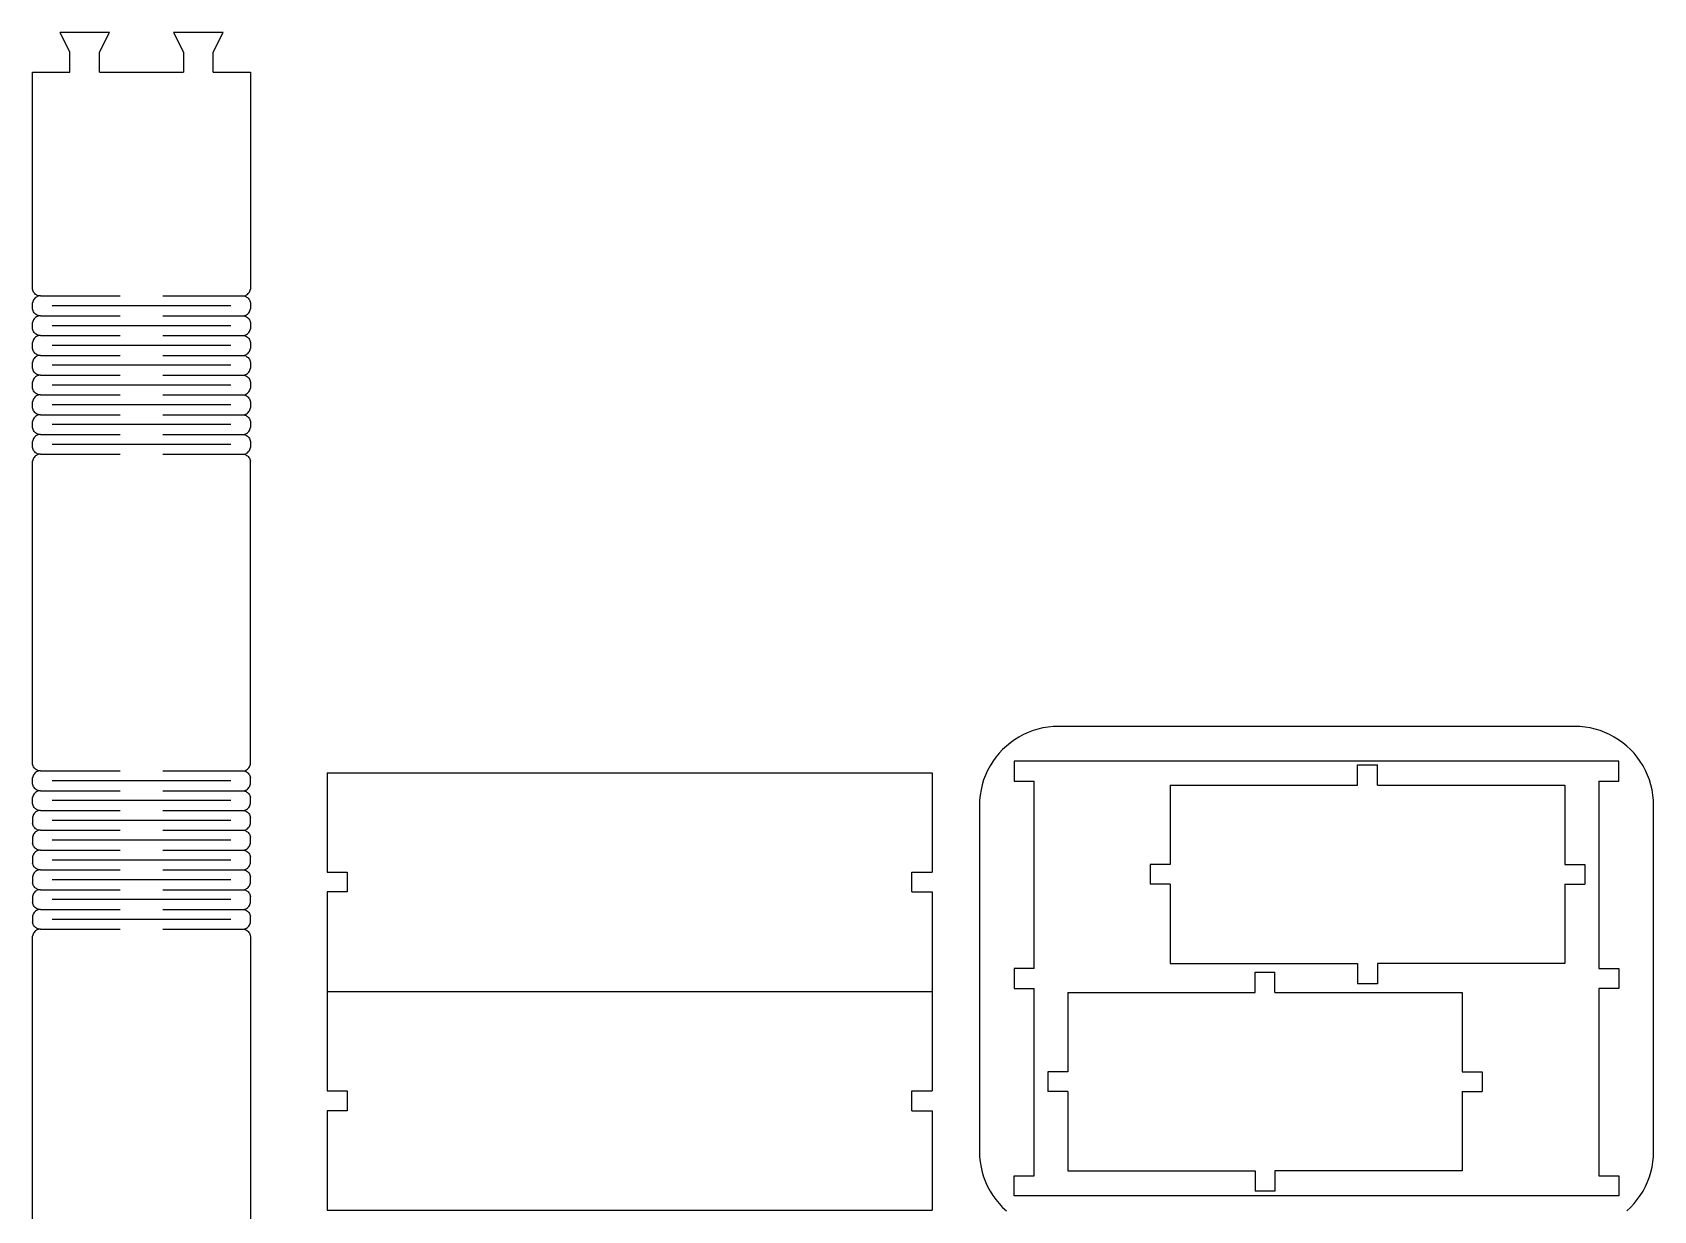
# Model space of a CAD drawing. Extents: x -213 to 213, y -294 to 294.
# Drawn here: x -213.3 to 202.9, y -8.9 to 293.6 of the extents above; entities that cross this region are included whole.
import ezdxf

# ---------------------------------------------------------------- set-up
doc = ezdxf.new("R2010")
doc.units = 0
doc.header["$MEASUREMENT"] = 0
doc.layers.get('0').update_dxf_attribs({"linetype": 'CONTINUOUS'})

msp = doc.modelspace()

# ---------------------------------------------------------------- linework, layer by layer
for p, q in [((-193.56, 293.56), (-206.26, 293.56)), ((-203.72, 288.48), (-206.26, 293.56)), ((-196.1, 288.48), (-193.56, 293.56)), ((-177.1, 293.56), (-174.56, 288.48)), ((-164.4, 293.56), (-177.1, 293.56)), ((-166.94, 288.48), (-164.4, 293.56)), ((-203.72, 283.4), (-203.72, 288.48)), ((-196.1, 283.4), (-196.1, 288.48)), ((-174.56, 288.48), (-174.56, 283.4)), ((-166.94, 283.4), (-166.94, 288.48)), ((-213.33, 227.67), (-213.34, 283.4)), ((-213.34, 283.4), (-206.26, 283.4)), ((-206.26, 283.4), (-203.72, 283.4)), ((-196.1, 283.4), (-174.56, 283.4)), ((-166.94, 283.4), (-157.32, 283.4)), ((-157.32, 283.4), (-157.34, 227.67)), ((-213.27, 227.41), (-213.33, 227.67)), ((-213.19, 227.16), (-213.27, 227.41)), ((-213.07, 226.92), (-213.19, 227.16)), ((-213.07, 224.89), (-213.19, 224.65)), ((-212.92, 226.7), (-213.07, 226.92)), ((-212.92, 225.11), (-213.07, 224.89)), ((-212.75, 226.5), (-212.92, 226.7)), ((-212.75, 225.31), (-212.92, 225.11)), ((-212.55, 226.32), (-212.75, 226.5)), ((-212.55, 225.48), (-212.75, 225.31)), ((-212.33, 226.17), (-212.55, 226.32)), ((-212.33, 225.63), (-212.55, 225.48)), ((-212.09, 226.06), (-212.33, 226.17)), ((-212.09, 225.75), (-212.33, 225.63)), ((-211.84, 225.97), (-212.09, 226.06)), ((-211.84, 225.83), (-212.09, 225.75)), ((-211.31, 225.9), (-211.84, 225.97)), ((-211.31, 225.9), (-211.84, 225.83)), ((-211.31, 225.9), (-190.83, 225.9)), ((-179.83, 225.9), (-159.83, 225.9)), ((-159.83, 225.9), (-159.36, 225.9)), ((-159.36, 225.9), (-158.83, 225.97)), ((-159.36, 225.9), (-158.83, 225.83)), ((-158.83, 225.97), (-158.58, 226.06)), ((-158.83, 225.83), (-158.58, 225.75)), ((-158.58, 226.06), (-158.34, 226.17)), ((-158.58, 225.75), (-158.34, 225.63)), ((-158.34, 226.17), (-158.12, 226.32)), ((-158.34, 225.63), (-158.12, 225.48)), ((-158.12, 226.32), (-157.92, 226.5)), ((-158.12, 225.48), (-157.92, 225.31)), ((-157.92, 226.5), (-157.75, 226.7)), ((-157.92, 225.31), (-157.75, 225.11)), ((-157.75, 226.7), (-157.6, 226.92)), ((-157.75, 225.11), (-157.6, 224.89)), ((-157.6, 226.92), (-157.48, 227.16)), ((-157.6, 224.89), (-157.48, 224.65)), ((-157.48, 227.16), (-157.39, 227.41)), ((-157.39, 227.41), (-157.34, 227.67)), ((-213.27, 224.4), (-213.33, 224.14)), ((-213.33, 222.59), (-213.33, 224.14)), ((-213.27, 222.33), (-213.33, 222.59)), ((-213.19, 224.65), (-213.27, 224.4)), ((-213.19, 222.08), (-213.27, 222.33)), ((-213.07, 221.84), (-213.19, 222.08)), ((-212.92, 221.62), (-213.07, 221.84)), ((-212.75, 221.42), (-212.92, 221.62)), ((-212.55, 221.24), (-212.75, 221.42)), ((-212.33, 221.09), (-212.55, 221.24)), ((-212.09, 220.98), (-212.33, 221.09)), ((-212.09, 220.67), (-212.33, 220.55)), ((-211.84, 220.89), (-212.09, 220.98)), ((-211.84, 220.75), (-212.09, 220.67)), ((-211.31, 220.82), (-211.84, 220.89)), ((-211.31, 220.82), (-211.84, 220.75)), ((-211.31, 220.82), (-190.83, 220.82)), ((-162.41, 223.36), (-208.26, 223.36)), ((-179.83, 220.82), (-159.83, 220.82)), ((-159.83, 220.82), (-159.36, 220.82)), ((-159.36, 220.82), (-158.83, 220.89)), ((-159.36, 220.82), (-158.83, 220.75)), ((-158.83, 220.89), (-158.58, 220.98)), ((-158.83, 220.75), (-158.58, 220.67)), ((-158.58, 220.98), (-158.34, 221.09)), ((-158.58, 220.67), (-158.34, 220.55)), ((-158.34, 221.09), (-158.12, 221.24)), ((-158.12, 221.24), (-157.92, 221.42)), ((-157.92, 221.42), (-157.75, 221.62)), ((-157.75, 221.62), (-157.6, 221.84)), ((-157.6, 221.84), (-157.48, 222.08)), ((-157.48, 224.65), (-157.39, 224.4)), ((-157.48, 222.08), (-157.39, 222.33)), ((-157.39, 224.4), (-157.34, 224.14)), ((-157.39, 222.33), (-157.34, 222.59)), ((-157.34, 224.14), (-157.34, 222.59)), ((-213.27, 219.32), (-213.33, 219.06)), ((-213.33, 217.51), (-213.33, 219.06)), ((-213.27, 217.25), (-213.33, 217.51)), ((-213.19, 219.57), (-213.27, 219.32)), ((-213.19, 217), (-213.27, 217.25)), ((-213.07, 219.81), (-213.19, 219.57)), ((-213.07, 216.76), (-213.19, 217)), ((-212.92, 220.03), (-213.07, 219.81)), ((-212.92, 216.54), (-213.07, 216.76)), ((-212.75, 220.23), (-212.92, 220.03)), ((-212.75, 216.34), (-212.92, 216.54)), ((-212.55, 220.4), (-212.75, 220.23)), ((-212.33, 220.55), (-212.55, 220.4)), ((-162.41, 218.28), (-208.26, 218.28)), ((-158.34, 220.55), (-158.12, 220.4)), ((-158.12, 220.4), (-157.92, 220.23)), ((-157.92, 220.23), (-157.75, 220.03)), ((-157.92, 216.34), (-157.75, 216.54)), ((-157.75, 220.03), (-157.6, 219.81)), ((-157.75, 216.54), (-157.6, 216.76)), ((-157.6, 219.81), (-157.48, 219.57)), ((-157.6, 216.76), (-157.48, 217)), ((-157.48, 219.57), (-157.39, 219.32)), ((-157.48, 217), (-157.39, 217.25)), ((-157.39, 219.32), (-157.34, 219.06)), ((-157.39, 217.25), (-157.34, 217.51)), ((-157.34, 219.06), (-157.34, 217.51)), ((-213.27, 214.24), (-213.33, 213.98)), ((-213.33, 212.43), (-213.33, 213.98)), ((-213.27, 212.17), (-213.33, 212.43)), ((-213.19, 214.49), (-213.27, 214.24)), ((-213.07, 214.73), (-213.19, 214.49)), ((-212.92, 214.95), (-213.07, 214.73)), ((-212.75, 215.15), (-212.92, 214.95)), ((-212.55, 216.16), (-212.75, 216.34)), ((-212.55, 215.32), (-212.75, 215.15)), ((-212.33, 216.01), (-212.55, 216.16)), ((-212.33, 215.47), (-212.55, 215.32)), ((-212.09, 215.9), (-212.33, 216.01)), ((-212.09, 215.59), (-212.33, 215.47)), ((-211.84, 215.81), (-212.09, 215.9)), ((-211.84, 215.67), (-212.09, 215.59)), ((-211.31, 215.74), (-211.84, 215.81)), ((-211.31, 215.74), (-211.84, 215.67)), ((-211.31, 215.74), (-190.83, 215.74)), ((-162.41, 213.2), (-208.26, 213.2)), ((-179.83, 215.74), (-159.83, 215.74)), ((-159.83, 215.74), (-159.36, 215.74)), ((-159.36, 215.74), (-158.83, 215.81)), ((-159.36, 215.74), (-158.83, 215.67)), ((-158.83, 215.81), (-158.58, 215.9)), ((-158.83, 215.67), (-158.58, 215.59)), ((-158.58, 215.9), (-158.34, 216.01)), ((-158.58, 215.59), (-158.34, 215.47)), ((-158.34, 216.01), (-158.12, 216.16)), ((-158.34, 215.47), (-158.12, 215.32)), ((-158.12, 216.16), (-157.92, 216.34)), ((-158.12, 215.32), (-157.92, 215.15)), ((-157.92, 215.15), (-157.75, 214.95)), ((-157.75, 214.95), (-157.6, 214.73)), ((-157.6, 214.73), (-157.48, 214.49)), ((-157.48, 214.49), (-157.39, 214.24)), ((-157.39, 214.24), (-157.34, 213.98)), ((-157.39, 212.17), (-157.34, 212.43)), ((-157.34, 213.98), (-157.34, 212.43)), ((-213.27, 209.16), (-213.33, 208.9)), ((-213.33, 207.35), (-213.33, 208.9)), ((-213.19, 211.92), (-213.27, 212.17)), ((-213.19, 209.41), (-213.27, 209.16)), ((-213.07, 211.68), (-213.19, 211.92)), ((-213.07, 209.65), (-213.19, 209.41)), ((-212.92, 211.46), (-213.07, 211.68)), ((-212.92, 209.87), (-213.07, 209.65)), ((-212.75, 211.26), (-212.92, 211.46)), ((-212.75, 210.07), (-212.92, 209.87)), ((-212.55, 211.08), (-212.75, 211.26)), ((-212.55, 210.24), (-212.75, 210.07)), ((-212.33, 210.93), (-212.55, 211.08)), ((-212.33, 210.39), (-212.55, 210.24)), ((-212.09, 210.82), (-212.33, 210.93)), ((-212.09, 210.51), (-212.33, 210.39)), ((-211.84, 210.73), (-212.09, 210.82)), ((-211.84, 210.59), (-212.09, 210.51)), ((-211.31, 210.66), (-211.84, 210.73)), ((-211.31, 210.66), (-211.84, 210.59)), ((-211.31, 210.66), (-190.83, 210.66)), ((-179.83, 210.66), (-159.83, 210.66)), ((-159.83, 210.66), (-159.36, 210.66)), ((-159.36, 210.66), (-158.83, 210.73)), ((-159.36, 210.66), (-158.83, 210.59)), ((-158.83, 210.73), (-158.58, 210.82)), ((-158.83, 210.59), (-158.58, 210.51)), ((-158.58, 210.82), (-158.34, 210.93)), ((-158.58, 210.51), (-158.34, 210.39)), ((-158.34, 210.93), (-158.12, 211.08)), ((-158.34, 210.39), (-158.12, 210.24)), ((-158.12, 211.08), (-157.92, 211.26)), ((-158.12, 210.24), (-157.92, 210.07)), ((-157.92, 211.26), (-157.75, 211.46)), ((-157.92, 210.07), (-157.75, 209.87)), ((-157.75, 211.46), (-157.6, 211.68)), ((-157.75, 209.87), (-157.6, 209.65)), ((-157.6, 211.68), (-157.48, 211.92)), ((-157.6, 209.65), (-157.48, 209.41)), ((-157.48, 211.92), (-157.39, 212.17)), ((-157.48, 209.41), (-157.39, 209.16)), ((-157.39, 209.16), (-157.34, 208.9)), ((-157.34, 208.9), (-157.34, 207.35)), ((-213.27, 207.09), (-213.33, 207.35)), ((-213.27, 204.08), (-213.33, 203.82)), ((-213.19, 206.84), (-213.27, 207.09)), ((-213.19, 204.33), (-213.27, 204.08)), ((-213.07, 206.6), (-213.19, 206.84)), ((-213.07, 204.57), (-213.19, 204.33)), ((-212.92, 206.38), (-213.07, 206.6)), ((-212.92, 204.79), (-213.07, 204.57)), ((-212.75, 206.18), (-212.92, 206.38)), ((-212.75, 204.99), (-212.92, 204.79)), ((-212.55, 206), (-212.75, 206.18)), ((-212.55, 205.16), (-212.75, 204.99)), ((-212.33, 205.85), (-212.55, 206)), ((-212.33, 205.31), (-212.55, 205.16)), ((-212.09, 205.74), (-212.33, 205.85)), ((-212.09, 205.43), (-212.33, 205.31)), ((-211.84, 205.65), (-212.09, 205.74)), ((-211.84, 205.51), (-212.09, 205.43)), ((-211.31, 205.58), (-211.84, 205.65)), ((-211.31, 205.58), (-211.84, 205.51)), ((-211.31, 205.58), (-190.83, 205.58)), ((-162.41, 208.12), (-208.26, 208.12)), ((-179.83, 205.58), (-159.83, 205.58)), ((-159.83, 205.58), (-159.36, 205.58)), ((-159.36, 205.58), (-158.83, 205.65)), ((-159.36, 205.58), (-158.83, 205.51)), ((-158.83, 205.65), (-158.58, 205.74)), ((-158.83, 205.51), (-158.58, 205.43)), ((-158.58, 205.74), (-158.34, 205.85)), ((-158.58, 205.43), (-158.34, 205.31)), ((-158.34, 205.85), (-158.12, 206)), ((-158.34, 205.31), (-158.12, 205.16)), ((-158.12, 206), (-157.92, 206.18)), ((-158.12, 205.16), (-157.92, 204.99)), ((-157.92, 206.18), (-157.75, 206.38)), ((-157.92, 204.99), (-157.75, 204.79)), ((-157.75, 206.38), (-157.6, 206.6)), ((-157.75, 204.79), (-157.6, 204.57)), ((-157.6, 206.6), (-157.48, 206.84)), ((-157.6, 204.57), (-157.48, 204.33)), ((-157.48, 206.84), (-157.39, 207.09)), ((-157.48, 204.33), (-157.39, 204.08)), ((-157.39, 207.09), (-157.34, 207.35)), ((-157.39, 204.08), (-157.34, 203.82)), ((-213.33, 202.27), (-213.33, 203.82)), ((-213.27, 202.01), (-213.33, 202.27)), ((-213.19, 201.76), (-213.27, 202.01)), ((-213.07, 201.52), (-213.19, 201.76)), ((-212.92, 201.3), (-213.07, 201.52)), ((-212.75, 201.1), (-212.92, 201.3)), ((-212.75, 199.91), (-212.92, 199.71)), ((-212.55, 200.92), (-212.75, 201.1)), ((-212.55, 200.08), (-212.75, 199.91)), ((-212.33, 200.77), (-212.55, 200.92)), ((-212.33, 200.23), (-212.55, 200.08)), ((-212.09, 200.66), (-212.33, 200.77)), ((-212.09, 200.35), (-212.33, 200.23)), ((-211.84, 200.57), (-212.09, 200.66)), ((-211.84, 200.43), (-212.09, 200.35)), ((-211.31, 200.5), (-211.84, 200.57)), ((-211.31, 200.5), (-211.84, 200.43)), ((-211.31, 200.5), (-190.83, 200.5)), ((-162.41, 203.04), (-208.26, 203.04)), ((-179.83, 200.5), (-159.83, 200.5)), ((-159.83, 200.5), (-159.36, 200.5)), ((-159.36, 200.5), (-158.83, 200.57)), ((-159.36, 200.5), (-158.83, 200.43)), ((-158.83, 200.57), (-158.58, 200.66)), ((-158.83, 200.43), (-158.58, 200.35)), ((-158.58, 200.66), (-158.34, 200.77)), ((-158.58, 200.35), (-158.34, 200.23)), ((-158.34, 200.77), (-158.12, 200.92)), ((-158.34, 200.23), (-158.12, 200.08)), ((-158.12, 200.92), (-157.92, 201.1)), ((-158.12, 200.08), (-157.92, 199.91)), ((-157.92, 201.1), (-157.75, 201.3)), ((-157.92, 199.91), (-157.75, 199.71)), ((-157.75, 201.3), (-157.6, 201.52)), ((-157.6, 201.52), (-157.48, 201.76)), ((-157.48, 201.76), (-157.39, 202.01)), ((-157.39, 202.01), (-157.34, 202.27)), ((-157.34, 203.82), (-157.34, 202.27)), ((-213.27, 199), (-213.33, 198.74)), ((-213.33, 197.19), (-213.33, 198.74)), ((-213.27, 196.93), (-213.33, 197.19)), ((-213.19, 199.25), (-213.27, 199)), ((-213.19, 196.68), (-213.27, 196.93)), ((-213.07, 199.49), (-213.19, 199.25)), ((-213.07, 196.44), (-213.19, 196.68)), ((-212.92, 199.71), (-213.07, 199.49)), ((-212.92, 196.22), (-213.07, 196.44)), ((-212.75, 196.02), (-212.92, 196.22)), ((-212.55, 195.84), (-212.75, 196.02)), ((-212.33, 195.69), (-212.55, 195.84)), ((-212.09, 195.58), (-212.33, 195.69)), ((-162.41, 197.96), (-208.26, 197.96)), ((-158.58, 195.58), (-158.34, 195.69)), ((-158.34, 195.69), (-158.12, 195.84)), ((-158.12, 195.84), (-157.92, 196.02)), ((-157.92, 196.02), (-157.75, 196.22)), ((-157.75, 199.71), (-157.6, 199.49)), ((-157.75, 196.22), (-157.6, 196.44)), ((-157.6, 199.49), (-157.48, 199.25)), ((-157.6, 196.44), (-157.48, 196.68)), ((-157.48, 199.25), (-157.39, 199)), ((-157.48, 196.68), (-157.39, 196.93)), ((-157.39, 199), (-157.34, 198.74)), ((-157.39, 196.93), (-157.34, 197.19)), ((-157.34, 198.74), (-157.34, 197.19)), ((-213.27, 193.92), (-213.33, 193.66)), ((-213.33, 192.11), (-213.33, 193.66)), ((-213.27, 191.85), (-213.33, 192.11)), ((-213.19, 194.17), (-213.27, 193.92)), ((-213.19, 191.6), (-213.27, 191.85)), ((-213.07, 194.41), (-213.19, 194.17)), ((-213.07, 191.36), (-213.19, 191.6)), ((-212.92, 194.63), (-213.07, 194.41)), ((-212.75, 194.83), (-212.92, 194.63)), ((-212.55, 195), (-212.75, 194.83)), ((-212.33, 195.15), (-212.55, 195)), ((-212.09, 195.27), (-212.33, 195.15)), ((-211.84, 195.49), (-212.09, 195.58)), ((-211.84, 195.35), (-212.09, 195.27)), ((-211.31, 195.42), (-211.84, 195.49)), ((-211.31, 195.42), (-211.84, 195.35)), ((-211.31, 195.42), (-190.83, 195.42)), ((-162.41, 192.88), (-208.26, 192.88)), ((-179.83, 195.42), (-159.83, 195.42)), ((-159.83, 195.42), (-159.36, 195.42)), ((-159.36, 195.42), (-158.83, 195.49)), ((-159.36, 195.42), (-158.83, 195.35)), ((-158.83, 195.49), (-158.58, 195.58)), ((-158.83, 195.35), (-158.58, 195.27)), ((-158.58, 195.27), (-158.34, 195.15)), ((-158.34, 195.15), (-158.12, 195)), ((-158.12, 195), (-157.92, 194.83)), ((-157.92, 194.83), (-157.75, 194.63)), ((-157.75, 194.63), (-157.6, 194.41)), ((-157.6, 194.41), (-157.48, 194.17)), ((-157.6, 191.36), (-157.48, 191.6)), ((-157.48, 194.17), (-157.39, 193.92)), ((-157.48, 191.6), (-157.39, 191.85)), ((-157.39, 193.92), (-157.34, 193.66)), ((-157.39, 191.85), (-157.34, 192.11)), ((-157.34, 193.66), (-157.34, 192.11)), ((-213.27, 188.84), (-213.33, 188.58)), ((-213.33, 187.03), (-213.33, 188.58)), ((-213.19, 189.09), (-213.27, 188.84)), ((-213.07, 189.33), (-213.19, 189.09)), ((-212.92, 191.14), (-213.07, 191.36)), ((-212.92, 189.55), (-213.07, 189.33)), ((-212.75, 190.94), (-212.92, 191.14)), ((-212.75, 189.75), (-212.92, 189.55)), ((-212.55, 190.76), (-212.75, 190.94)), ((-212.55, 189.92), (-212.75, 189.75)), ((-212.33, 190.61), (-212.55, 190.76)), ((-212.33, 190.07), (-212.55, 189.92)), ((-212.09, 190.5), (-212.33, 190.61)), ((-212.09, 190.19), (-212.33, 190.07)), ((-211.84, 190.41), (-212.09, 190.5)), ((-211.84, 190.27), (-212.09, 190.19)), ((-211.31, 190.34), (-211.84, 190.41)), ((-211.31, 190.34), (-211.84, 190.27)), ((-211.31, 190.34), (-190.83, 190.34)), ((-162.41, 187.8), (-208.26, 187.8)), ((-179.83, 190.34), (-159.83, 190.34)), ((-159.83, 190.34), (-159.36, 190.34)), ((-159.36, 190.34), (-158.83, 190.41)), ((-159.36, 190.34), (-158.83, 190.27)), ((-158.83, 190.41), (-158.58, 190.5)), ((-158.83, 190.27), (-158.58, 190.19)), ((-158.58, 190.5), (-158.34, 190.61)), ((-158.58, 190.19), (-158.34, 190.07)), ((-158.34, 190.61), (-158.12, 190.76)), ((-158.34, 190.07), (-158.12, 189.92)), ((-158.12, 190.76), (-157.92, 190.94)), ((-158.12, 189.92), (-157.92, 189.75)), ((-157.92, 190.94), (-157.75, 191.14)), ((-157.92, 189.75), (-157.75, 189.55)), ((-157.75, 191.14), (-157.6, 191.36)), ((-157.75, 189.55), (-157.6, 189.33)), ((-157.6, 189.33), (-157.48, 189.09)), ((-157.48, 189.09), (-157.39, 188.84)), ((-157.39, 188.84), (-157.34, 188.58)), ((-157.34, 188.58), (-157.34, 187.03)), ((-213.27, 186.77), (-213.33, 187.03)), ((-213.27, 183.76), (-213.33, 183.5)), ((-213.33, 105.75), (-213.33, 183.5)), ((-213.19, 186.52), (-213.27, 186.77)), ((-213.19, 184.01), (-213.27, 183.76)), ((-213.07, 186.28), (-213.19, 186.52)), ((-213.07, 184.25), (-213.19, 184.01)), ((-212.92, 186.06), (-213.07, 186.28)), ((-212.92, 184.47), (-213.07, 184.25)), ((-212.75, 185.86), (-212.92, 186.06)), ((-212.75, 184.67), (-212.92, 184.47)), ((-212.55, 185.68), (-212.75, 185.86)), ((-212.55, 184.84), (-212.75, 184.67)), ((-212.33, 185.53), (-212.55, 185.68)), ((-212.33, 184.99), (-212.55, 184.84)), ((-212.09, 185.42), (-212.33, 185.53)), ((-212.09, 185.11), (-212.33, 184.99)), ((-211.84, 185.33), (-212.09, 185.42)), ((-211.84, 185.19), (-212.09, 185.11)), ((-211.31, 185.26), (-211.84, 185.33)), ((-211.31, 185.26), (-211.84, 185.19)), ((-211.31, 185.26), (-190.83, 185.26)), ((-179.83, 185.26), (-159.83, 185.26)), ((-159.83, 185.26), (-159.36, 185.26)), ((-159.36, 185.26), (-158.83, 185.33)), ((-159.36, 185.26), (-158.83, 185.19)), ((-158.83, 185.33), (-158.58, 185.42)), ((-158.83, 185.19), (-158.58, 185.11)), ((-158.58, 185.42), (-158.34, 185.53)), ((-158.58, 185.11), (-158.34, 184.99)), ((-158.34, 185.53), (-158.12, 185.68)), ((-158.34, 184.99), (-158.12, 184.84)), ((-158.12, 185.68), (-157.92, 185.86)), ((-158.12, 184.84), (-157.92, 184.67)), ((-157.92, 185.86), (-157.75, 186.06)), ((-157.92, 184.67), (-157.75, 184.47)), ((-157.75, 186.06), (-157.6, 186.28)), ((-157.75, 184.47), (-157.6, 184.25)), ((-157.6, 186.28), (-157.48, 186.52)), ((-157.6, 184.25), (-157.48, 184.01)), ((-157.48, 186.52), (-157.39, 186.77)), ((-157.48, 184.01), (-157.39, 183.76)), ((-157.39, 186.77), (-157.34, 187.03)), ((-157.39, 183.76), (-157.34, 183.5)), ((-157.34, 105.75), (-157.34, 183.5)), ((39.97, 112.69), (38.85, 111.99)), ((41.14, 113.32), (39.97, 112.69)), ((42.35, 113.86), (41.14, 113.32)), ((43.59, 114.33), (42.35, 113.86)), ((44.85, 114.72), (43.59, 114.33)), ((46.14, 115.02), (44.85, 114.72)), ((47.45, 115.23), (46.14, 115.02)), ((48.77, 115.36), (47.45, 115.23)), ((50.09, 115.41), (48.77, 115.36)), ((182.7, 115.41), (50.09, 115.41)), ((184.02, 115.36), (182.7, 115.41)), ((185.34, 115.23), (184.02, 115.36)), ((186.65, 115.02), (185.34, 115.23)), ((187.94, 114.72), (186.65, 115.02)), ((189.21, 114.33), (187.94, 114.72)), ((190.45, 113.86), (189.21, 114.33)), ((191.65, 113.32), (190.45, 113.86)), ((192.82, 112.69), (191.65, 113.32)), ((193.95, 111.99), (192.82, 112.69)), ((34.87, 108.51), (34.03, 107.48)), ((35.78, 109.48), (34.87, 108.51)), ((36.75, 110.38), (35.78, 109.48)), ((37.77, 111.22), (36.75, 110.38)), ((38.85, 111.99), (37.77, 111.22)), ((195.02, 111.22), (193.95, 111.99)), ((196.05, 110.38), (195.02, 111.22)), ((197.01, 109.48), (196.05, 110.38)), ((197.92, 108.51), (197.01, 109.48)), ((198.76, 107.48), (197.92, 108.51)), ((-213.27, 105.49), (-213.33, 105.75)), ((-213.19, 105.24), (-213.27, 105.49)), ((-213.07, 105), (-213.19, 105.24)), ((-212.92, 104.78), (-213.07, 105)), ((-212.75, 104.58), (-212.92, 104.78)), ((-212.55, 104.4), (-212.75, 104.58)), ((-212.33, 104.25), (-212.55, 104.4)), ((-212.09, 104.14), (-212.33, 104.25)), ((-211.84, 104.05), (-212.09, 104.14)), ((-158.83, 104.05), (-158.58, 104.14)), ((-158.58, 104.14), (-158.34, 104.25)), ((-158.34, 104.25), (-158.12, 104.4)), ((-158.12, 104.4), (-157.92, 104.58)), ((-157.92, 104.58), (-157.75, 104.78)), ((-157.75, 104.78), (-157.6, 105)), ((-157.6, 105), (-157.48, 105.24)), ((-157.48, 105.24), (-157.39, 105.49)), ((-157.39, 105.49), (-157.34, 105.75)), ((31.94, 104.11), (31.39, 102.91)), ((32.56, 105.28), (31.94, 104.11)), ((33.26, 106.41), (32.56, 105.28)), ((34.03, 107.48), (33.26, 106.41)), ((194.05, 106.52), (38.74, 106.52)), ((38.74, 106.52), (38.74, 101.36)), ((126.94, 105.51), (132.02, 105.51)), ((126.94, 100.35), (126.94, 105.51)), ((132.02, 100.35), (132.02, 105.51)), ((194.05, 101.36), (194.05, 106.52)), ((199.53, 106.41), (198.76, 107.48)), ((200.23, 105.28), (199.53, 106.41)), ((200.86, 104.11), (200.23, 105.28)), ((201.4, 102.91), (200.86, 104.11)), ((-213.27, 102.48), (-213.33, 102.22)), ((-213.33, 100.67), (-213.33, 102.22)), ((-213.27, 100.41), (-213.33, 100.67)), ((-213.19, 102.73), (-213.27, 102.48)), ((-213.19, 100.16), (-213.27, 100.41)), ((-213.07, 102.97), (-213.19, 102.73)), ((-213.07, 99.92), (-213.19, 100.16)), ((-212.92, 103.19), (-213.07, 102.97)), ((-212.92, 99.7), (-213.07, 99.92)), ((-212.75, 103.39), (-212.92, 103.19)), ((-212.55, 103.56), (-212.75, 103.39)), ((-212.33, 103.71), (-212.55, 103.56)), ((-212.09, 103.83), (-212.33, 103.71)), ((-211.84, 103.91), (-212.09, 103.83)), ((-211.31, 103.98), (-211.84, 104.05)), ((-211.31, 103.98), (-211.84, 103.91)), ((-211.31, 103.98), (-190.83, 103.98)), ((-162.41, 101.44), (-208.26, 101.44)), ((-179.83, 103.98), (-159.83, 103.98)), ((-159.83, 103.98), (-159.36, 103.98)), ((-159.36, 103.98), (-158.83, 104.05)), ((-159.36, 103.98), (-158.83, 103.91)), ((-158.83, 103.91), (-158.58, 103.83)), ((-158.58, 103.83), (-158.34, 103.71)), ((-158.34, 103.71), (-158.12, 103.56)), ((-158.12, 103.56), (-157.92, 103.39)), ((-157.92, 103.39), (-157.75, 103.19)), ((-157.75, 103.19), (-157.6, 102.97)), ((-157.75, 99.7), (-157.6, 99.92)), ((-157.6, 102.97), (-157.48, 102.73)), ((-157.6, 99.92), (-157.48, 100.16)), ((-157.48, 102.73), (-157.39, 102.48)), ((-157.48, 100.16), (-157.39, 100.41)), ((-157.39, 102.48), (-157.34, 102.22)), ((-157.39, 100.41), (-157.34, 100.67)), ((-157.34, 100.67), (-157.34, 102.22)), ((-137.64, 103.53), (17.67, 103.53)), ((-137.64, 103.53), (-137.64, 77.99)), ((17.67, 103.53), (17.67, 77.99)), ((30.54, 100.4), (30.24, 99.11)), ((30.92, 101.67), (30.54, 100.4)), ((31.39, 102.91), (30.92, 101.67)), ((38.74, 101.36), (43.9, 101.36)), ((43.9, 53.25), (43.9, 101.36)), ((78.84, 100.35), (126.94, 100.35)), ((78.84, 100.35), (78.84, 79.97)), ((132.02, 100.35), (180.13, 100.35)), ((180.13, 100.35), (180.13, 79.97)), ((188.9, 101.36), (188.9, 53.25)), ((188.9, 101.36), (194.05, 101.36)), ((201.87, 101.67), (201.4, 102.91)), ((202.25, 100.4), (201.87, 101.67)), ((202.55, 99.11), (202.25, 100.4)), ((-213.34, 96.11), (-213.33, 97.14)), ((-213.33, 95.59), (-213.34, 96.11)), ((-213.27, 97.4), (-213.33, 97.14)), ((-213.19, 97.65), (-213.27, 97.4)), ((-213.07, 97.89), (-213.19, 97.65)), ((-212.92, 98.11), (-213.07, 97.89)), ((-212.75, 99.5), (-212.92, 99.7)), ((-212.75, 98.31), (-212.92, 98.11)), ((-212.55, 99.32), (-212.75, 99.5)), ((-212.55, 98.48), (-212.75, 98.31)), ((-212.33, 99.17), (-212.55, 99.32)), ((-212.33, 98.63), (-212.55, 98.48)), ((-212.09, 99.06), (-212.33, 99.17)), ((-212.09, 98.75), (-212.33, 98.63)), ((-211.84, 98.97), (-212.09, 99.06)), ((-211.84, 98.83), (-212.09, 98.75)), ((-211.31, 98.9), (-211.84, 98.97)), ((-211.31, 98.9), (-211.84, 98.83)), ((-211.31, 98.9), (-190.83, 98.9)), ((-162.41, 96.36), (-208.26, 96.36)), ((-179.83, 98.9), (-159.83, 98.9)), ((-159.83, 98.9), (-159.36, 98.9)), ((-159.36, 98.9), (-158.83, 98.97)), ((-159.36, 98.9), (-158.83, 98.83)), ((-158.83, 98.97), (-158.58, 99.06)), ((-158.83, 98.83), (-158.58, 98.75)), ((-158.58, 99.06), (-158.34, 99.17)), ((-158.58, 98.75), (-158.34, 98.63)), ((-158.34, 99.17), (-158.12, 99.32)), ((-158.34, 98.63), (-158.12, 98.48)), ((-158.12, 99.32), (-157.92, 99.5)), ((-158.12, 98.48), (-157.92, 98.31)), ((-157.92, 99.5), (-157.75, 99.7)), ((-157.92, 98.31), (-157.75, 98.11)), ((-157.75, 98.11), (-157.6, 97.89)), ((-157.6, 97.89), (-157.48, 97.65)), ((-157.48, 97.65), (-157.39, 97.4)), ((-157.39, 97.4), (-157.34, 97.14)), ((-157.34, 95.59), (-157.34, 97.14)), ((29.89, 96.49), (29.85, 95.16)), ((30.02, 97.8), (29.89, 96.49)), ((30.24, 99.11), (30.02, 97.8)), ((202.77, 97.8), (202.55, 99.11)), ((202.9, 96.49), (202.77, 97.8)), ((202.94, 95.16), (202.9, 96.49)), ((-213.27, 95.33), (-213.33, 95.59)), ((-213.27, 92.32), (-213.33, 92.06)), ((-213.33, 92.06), (-213.33, 90.51)), ((-213.19, 95.08), (-213.27, 95.33)), ((-213.19, 92.57), (-213.27, 92.32)), ((-213.07, 94.84), (-213.19, 95.08)), ((-213.07, 92.81), (-213.19, 92.57)), ((-212.92, 94.62), (-213.07, 94.84)), ((-212.92, 93.03), (-213.07, 92.81)), ((-212.75, 94.42), (-212.92, 94.62)), ((-212.75, 93.23), (-212.92, 93.03)), ((-212.55, 94.24), (-212.75, 94.42)), ((-212.55, 93.4), (-212.75, 93.23)), ((-212.33, 94.09), (-212.55, 94.24)), ((-212.33, 93.55), (-212.55, 93.4)), ((-212.09, 93.98), (-212.33, 94.09)), ((-212.09, 93.67), (-212.33, 93.55)), ((-211.84, 93.89), (-212.09, 93.98)), ((-211.84, 93.75), (-212.09, 93.67)), ((-211.31, 93.82), (-211.84, 93.89)), ((-211.31, 93.82), (-211.84, 93.75)), ((-211.31, 93.82), (-190.83, 93.82)), ((-179.83, 93.82), (-159.83, 93.82)), ((-159.83, 93.82), (-159.36, 93.82)), ((-159.36, 93.82), (-158.83, 93.89)), ((-159.36, 93.82), (-158.83, 93.75)), ((-158.83, 93.89), (-158.58, 93.98)), ((-158.83, 93.75), (-158.58, 93.67)), ((-158.58, 93.98), (-158.34, 94.09)), ((-158.58, 93.67), (-158.34, 93.55)), ((-158.34, 94.09), (-158.12, 94.24)), ((-158.34, 93.55), (-158.12, 93.4)), ((-158.12, 94.24), (-157.92, 94.42)), ((-158.12, 93.4), (-157.92, 93.23)), ((-157.92, 94.42), (-157.75, 94.62)), ((-157.92, 93.23), (-157.75, 93.03)), ((-157.75, 94.62), (-157.6, 94.84)), ((-157.75, 93.03), (-157.6, 92.81)), ((-157.6, 94.84), (-157.48, 95.08)), ((-157.6, 92.81), (-157.48, 92.57)), ((-157.48, 95.08), (-157.39, 95.33)), ((-157.48, 92.57), (-157.39, 92.32)), ((-157.39, 95.33), (-157.34, 95.59)), ((-157.39, 92.32), (-157.34, 92.06)), ((-157.34, 90.51), (-157.34, 92.06)), ((29.85, 95.16), (29.85, 6.26)), ((202.94, 6.26), (202.94, 95.16)), ((-213.27, 90.25), (-213.33, 90.51)), ((-213.19, 90), (-213.27, 90.25)), ((-213.19, 87.49), (-213.27, 87.24)), ((-213.07, 89.76), (-213.19, 90)), ((-213.07, 87.73), (-213.19, 87.49)), ((-212.92, 89.54), (-213.07, 89.76)), ((-212.92, 87.95), (-213.07, 87.73)), ((-212.75, 89.34), (-212.92, 89.54)), ((-212.75, 88.15), (-212.92, 87.95)), ((-212.55, 89.16), (-212.75, 89.34)), ((-212.55, 88.32), (-212.75, 88.15)), ((-212.33, 89.01), (-212.55, 89.16)), ((-212.33, 88.47), (-212.55, 88.32)), ((-212.09, 88.9), (-212.33, 89.01)), ((-212.09, 88.59), (-212.33, 88.47)), ((-211.84, 88.81), (-212.09, 88.9)), ((-211.84, 88.67), (-212.09, 88.59)), ((-211.31, 88.74), (-211.84, 88.81)), ((-211.31, 88.74), (-211.84, 88.67)), ((-211.31, 88.74), (-190.83, 88.74)), ((-162.41, 91.28), (-208.26, 91.28)), ((-179.83, 88.74), (-159.83, 88.74)), ((-159.83, 88.74), (-159.36, 88.74)), ((-159.36, 88.74), (-158.83, 88.81)), ((-159.36, 88.74), (-158.83, 88.67)), ((-158.83, 88.81), (-158.58, 88.9)), ((-158.83, 88.67), (-158.58, 88.59)), ((-158.58, 88.9), (-158.34, 89.01)), ((-158.58, 88.59), (-158.34, 88.47)), ((-158.34, 89.01), (-158.12, 89.16)), ((-158.34, 88.47), (-158.12, 88.32)), ((-158.12, 89.16), (-157.92, 89.34)), ((-158.12, 88.32), (-157.92, 88.15)), ((-157.92, 89.34), (-157.75, 89.54)), ((-157.92, 88.15), (-157.75, 87.95)), ((-157.75, 89.54), (-157.6, 89.76)), ((-157.75, 87.95), (-157.6, 87.73)), ((-157.6, 89.76), (-157.48, 90)), ((-157.6, 87.73), (-157.48, 87.49)), ((-157.48, 90), (-157.39, 90.25)), ((-157.48, 87.49), (-157.39, 87.24)), ((-157.39, 90.25), (-157.34, 90.51)), ((-213.27, 87.24), (-213.33, 86.98)), ((-213.33, 86.98), (-213.33, 85.43)), ((-213.27, 85.17), (-213.33, 85.43)), ((-213.19, 84.92), (-213.27, 85.17)), ((-213.07, 84.68), (-213.19, 84.92)), ((-212.92, 84.46), (-213.07, 84.68)), ((-212.75, 84.26), (-212.92, 84.46)), ((-212.55, 84.08), (-212.75, 84.26)), ((-212.33, 83.93), (-212.55, 84.08)), ((-212.33, 83.39), (-212.55, 83.24)), ((-212.09, 83.82), (-212.33, 83.93)), ((-212.09, 83.51), (-212.33, 83.39)), ((-211.84, 83.73), (-212.09, 83.82)), ((-211.84, 83.59), (-212.09, 83.51)), ((-211.31, 83.66), (-211.84, 83.73)), ((-211.31, 83.66), (-211.84, 83.59)), ((-211.31, 83.66), (-190.83, 83.66)), ((-162.41, 86.2), (-208.26, 86.2)), ((-179.83, 83.66), (-159.83, 83.66)), ((-159.83, 83.66), (-159.36, 83.66)), ((-159.36, 83.66), (-158.83, 83.73)), ((-159.36, 83.66), (-158.83, 83.59)), ((-158.83, 83.73), (-158.58, 83.82)), ((-158.83, 83.59), (-158.58, 83.51)), ((-158.58, 83.82), (-158.34, 83.93)), ((-158.58, 83.51), (-158.34, 83.39)), ((-158.34, 83.93), (-158.12, 84.08)), ((-158.34, 83.39), (-158.12, 83.24)), ((-158.12, 84.08), (-157.92, 84.26)), ((-157.92, 84.26), (-157.75, 84.46)), ((-157.75, 84.46), (-157.6, 84.68)), ((-157.6, 84.68), (-157.48, 84.92)), ((-157.48, 84.92), (-157.39, 85.17)), ((-157.39, 87.24), (-157.34, 86.98)), ((-157.39, 85.17), (-157.34, 85.43)), ((-157.34, 85.43), (-157.34, 86.98)), ((-213.27, 82.16), (-213.33, 81.9)), ((-213.33, 81.9), (-213.33, 80.35)), ((-213.27, 80.09), (-213.33, 80.35)), ((-213.19, 82.41), (-213.27, 82.16)), ((-213.19, 79.84), (-213.27, 80.09)), ((-213.07, 82.65), (-213.19, 82.41)), ((-213.07, 79.6), (-213.19, 79.84)), ((-212.92, 82.87), (-213.07, 82.65)), ((-212.92, 79.38), (-213.07, 79.6)), ((-212.75, 83.07), (-212.92, 82.87)), ((-212.75, 79.18), (-212.92, 79.38)), ((-212.55, 83.24), (-212.75, 83.07)), ((-212.55, 79), (-212.75, 79.18)), ((-162.41, 81.12), (-208.26, 81.12)), ((-158.12, 83.24), (-157.92, 83.07)), ((-158.12, 79), (-157.92, 79.18)), ((-157.92, 83.07), (-157.75, 82.87)), ((-157.92, 79.18), (-157.75, 79.38)), ((-157.75, 82.87), (-157.6, 82.65)), ((-157.75, 79.38), (-157.6, 79.6)), ((-157.6, 82.65), (-157.48, 82.41)), ((-157.6, 79.6), (-157.48, 79.84)), ((-157.48, 82.41), (-157.39, 82.16)), ((-157.48, 79.84), (-157.39, 80.09)), ((-157.39, 82.16), (-157.34, 81.9)), ((-157.39, 80.09), (-157.34, 80.35)), ((-157.34, 80.35), (-157.34, 81.9)), ((73.68, 79.97), (73.68, 74.89)), ((78.84, 79.97), (73.68, 79.97)), ((180.13, 79.97), (185.29, 79.97)), ((185.29, 79.97), (185.29, 74.89)), ((-213.27, 77.08), (-213.33, 76.82)), ((-213.33, 76.82), (-213.33, 75.27)), ((-213.27, 75.01), (-213.33, 75.27)), ((-213.19, 77.33), (-213.27, 77.08)), ((-213.19, 74.76), (-213.27, 75.01)), ((-213.07, 77.57), (-213.19, 77.33)), ((-212.92, 77.79), (-213.07, 77.57)), ((-212.75, 77.99), (-212.92, 77.79)), ((-212.55, 78.16), (-212.75, 77.99)), ((-212.33, 78.85), (-212.55, 79)), ((-212.33, 78.31), (-212.55, 78.16)), ((-212.09, 78.74), (-212.33, 78.85)), ((-212.09, 78.43), (-212.33, 78.31)), ((-211.84, 78.65), (-212.09, 78.74)), ((-211.84, 78.51), (-212.09, 78.43)), ((-211.31, 78.58), (-211.84, 78.65)), ((-211.31, 78.58), (-211.84, 78.51)), ((-211.31, 78.58), (-190.83, 78.58)), ((-162.41, 76.04), (-208.26, 76.04)), ((-179.83, 78.58), (-159.83, 78.58)), ((-159.83, 78.58), (-159.36, 78.58)), ((-159.36, 78.58), (-158.83, 78.65)), ((-159.36, 78.58), (-158.83, 78.51)), ((-158.83, 78.65), (-158.58, 78.74)), ((-158.83, 78.51), (-158.58, 78.43)), ((-158.58, 78.74), (-158.34, 78.85)), ((-158.58, 78.43), (-158.34, 78.31)), ((-158.34, 78.85), (-158.12, 79)), ((-158.34, 78.31), (-158.12, 78.16)), ((-158.12, 78.16), (-157.92, 77.99)), ((-157.92, 77.99), (-157.75, 77.79)), ((-157.75, 77.79), (-157.6, 77.57)), ((-157.6, 77.57), (-157.48, 77.33)), ((-157.48, 77.33), (-157.39, 77.08)), ((-157.48, 74.76), (-157.39, 75.01)), ((-157.39, 77.08), (-157.34, 76.82)), ((-157.39, 75.01), (-157.34, 75.27)), ((-157.34, 75.27), (-157.34, 76.82)), ((-137.64, 77.99), (-132.49, 77.99)), ((-132.49, 77.99), (-132.49, 72.91)), ((12.51, 77.99), (17.67, 77.99)), ((12.51, 72.91), (12.51, 77.99)), ((-213.27, 72), (-213.33, 71.74)), ((-213.33, 71.74), (-213.33, 70.19)), ((-213.19, 72.25), (-213.27, 72)), ((-213.07, 74.52), (-213.19, 74.76)), ((-213.07, 72.49), (-213.19, 72.25)), ((-212.92, 74.3), (-213.07, 74.52)), ((-212.92, 72.71), (-213.07, 72.49)), ((-212.75, 74.1), (-212.92, 74.3)), ((-212.75, 72.91), (-212.92, 72.71)), ((-212.55, 73.92), (-212.75, 74.1)), ((-212.55, 73.08), (-212.75, 72.91)), ((-212.33, 73.77), (-212.55, 73.92)), ((-212.33, 73.23), (-212.55, 73.08)), ((-212.09, 73.66), (-212.33, 73.77)), ((-212.09, 73.35), (-212.33, 73.23)), ((-211.84, 73.57), (-212.09, 73.66)), ((-211.84, 73.43), (-212.09, 73.35)), ((-211.31, 73.5), (-211.84, 73.57)), ((-211.31, 73.5), (-211.84, 73.43)), ((-211.31, 73.5), (-190.83, 73.5)), ((-162.41, 70.96), (-208.26, 70.96)), ((-179.83, 73.5), (-159.83, 73.5)), ((-159.83, 73.5), (-159.36, 73.5)), ((-159.36, 73.5), (-158.83, 73.57)), ((-159.36, 73.5), (-158.83, 73.43)), ((-158.83, 73.57), (-158.58, 73.66)), ((-158.83, 73.43), (-158.58, 73.35)), ((-158.58, 73.66), (-158.34, 73.77)), ((-158.58, 73.35), (-158.34, 73.23)), ((-158.34, 73.77), (-158.12, 73.92)), ((-158.34, 73.23), (-158.12, 73.08)), ((-158.12, 73.92), (-157.92, 74.1)), ((-158.12, 73.08), (-157.92, 72.91)), ((-157.92, 74.1), (-157.75, 74.3)), ((-157.92, 72.91), (-157.75, 72.71)), ((-157.75, 74.3), (-157.6, 74.52)), ((-157.75, 72.71), (-157.6, 72.49)), ((-157.6, 74.52), (-157.48, 74.76)), ((-157.6, 72.49), (-157.48, 72.25)), ((-157.48, 72.25), (-157.39, 72)), ((-157.39, 72), (-157.34, 71.74)), ((-157.34, 70.19), (-157.34, 71.74)), ((-132.49, 72.91), (-137.64, 72.91)), ((-137.64, 72.91), (-137.64, 47.37)), ((12.51, 72.91), (17.67, 72.91)), ((17.67, 72.91), (17.67, 47.37)), ((78.84, 74.89), (73.68, 74.89)), ((78.84, 74.89), (78.84, 54.51)), ((180.13, 74.89), (180.13, 54.51)), ((180.13, 74.89), (185.29, 74.89)), ((-213.27, 69.93), (-213.33, 70.19)), ((-213.27, 66.92), (-213.33, 66.66)), ((-213.33, 66.66), (-213.33, 65.11)), ((-213.19, 69.68), (-213.27, 69.93)), ((-213.19, 67.17), (-213.27, 66.92)), ((-213.07, 69.44), (-213.19, 69.68)), ((-213.07, 67.41), (-213.19, 67.17)), ((-212.92, 69.22), (-213.07, 69.44)), ((-212.92, 67.63), (-213.07, 67.41)), ((-212.75, 69.02), (-212.92, 69.22)), ((-212.75, 67.83), (-212.92, 67.63)), ((-212.55, 68.84), (-212.75, 69.02)), ((-212.55, 68), (-212.75, 67.83)), ((-212.33, 68.69), (-212.55, 68.84)), ((-212.33, 68.15), (-212.55, 68)), ((-212.09, 68.58), (-212.33, 68.69)), ((-212.09, 68.27), (-212.33, 68.15)), ((-211.84, 68.49), (-212.09, 68.58)), ((-211.84, 68.35), (-212.09, 68.27)), ((-211.31, 68.42), (-211.84, 68.49)), ((-211.31, 68.42), (-211.84, 68.35)), ((-211.31, 68.42), (-190.83, 68.42)), ((-179.83, 68.42), (-159.83, 68.42)), ((-159.83, 68.42), (-159.36, 68.42)), ((-159.36, 68.42), (-158.83, 68.49)), ((-159.36, 68.42), (-158.83, 68.35)), ((-158.83, 68.49), (-158.58, 68.58)), ((-158.83, 68.35), (-158.58, 68.27)), ((-158.58, 68.58), (-158.34, 68.69)), ((-158.58, 68.27), (-158.34, 68.15)), ((-158.34, 68.69), (-158.12, 68.84)), ((-158.34, 68.15), (-158.12, 68)), ((-158.12, 68.84), (-157.92, 69.02)), ((-158.12, 68), (-157.92, 67.83)), ((-157.92, 69.02), (-157.75, 69.22)), ((-157.92, 67.83), (-157.75, 67.63)), ((-157.75, 69.22), (-157.6, 69.44)), ((-157.75, 67.63), (-157.6, 67.41)), ((-157.6, 69.44), (-157.48, 69.68)), ((-157.6, 67.41), (-157.48, 67.17)), ((-157.48, 69.68), (-157.39, 69.93)), ((-157.48, 67.17), (-157.39, 66.92)), ((-157.39, 69.93), (-157.34, 70.19)), ((-157.39, 66.92), (-157.34, 66.66)), ((-157.34, 65.11), (-157.34, 66.66)), ((-213.27, 64.85), (-213.33, 65.11)), ((-213.19, 64.6), (-213.27, 64.85)), ((-213.07, 64.36), (-213.19, 64.6)), ((-212.92, 64.14), (-213.07, 64.36)), ((-212.92, 62.55), (-213.07, 62.33)), ((-212.75, 63.94), (-212.92, 64.14)), ((-212.75, 62.75), (-212.92, 62.55)), ((-212.55, 63.76), (-212.75, 63.94)), ((-212.55, 62.92), (-212.75, 62.75)), ((-212.33, 63.61), (-212.55, 63.76)), ((-212.33, 63.07), (-212.55, 62.92)), ((-212.09, 63.5), (-212.33, 63.61)), ((-212.09, 63.19), (-212.33, 63.07)), ((-211.84, 63.41), (-212.09, 63.5)), ((-211.84, 63.27), (-212.09, 63.19)), ((-211.31, 63.34), (-211.84, 63.41)), ((-211.31, 63.34), (-211.84, 63.27)), ((-211.31, 63.34), (-190.83, 63.34)), ((-162.41, 65.88), (-208.26, 65.88)), ((-179.83, 63.34), (-159.83, 63.34)), ((-159.83, 63.34), (-159.36, 63.34)), ((-159.36, 63.34), (-158.83, 63.41)), ((-159.36, 63.34), (-158.83, 63.27)), ((-158.83, 63.41), (-158.58, 63.5)), ((-158.83, 63.27), (-158.58, 63.19)), ((-158.58, 63.5), (-158.34, 63.61)), ((-158.58, 63.19), (-158.34, 63.07)), ((-158.34, 63.61), (-158.12, 63.76)), ((-158.34, 63.07), (-158.12, 62.92)), ((-158.12, 63.76), (-157.92, 63.94)), ((-158.12, 62.92), (-157.92, 62.75)), ((-157.92, 63.94), (-157.75, 64.14)), ((-157.92, 62.75), (-157.75, 62.55)), ((-157.75, 64.14), (-157.6, 64.36)), ((-157.75, 62.55), (-157.6, 62.33)), ((-157.6, 64.36), (-157.48, 64.6)), ((-157.48, 64.6), (-157.39, 64.85)), ((-157.39, 64.85), (-157.34, 65.11)), ((-213.27, 61.84), (-213.33, 61.58)), ((-213.33, -59.53), (-213.33, 61.58)), ((-213.19, 62.09), (-213.27, 61.84)), ((-213.07, 62.33), (-213.19, 62.09)), ((-157.6, 62.33), (-157.48, 62.09)), ((-157.48, 62.09), (-157.39, 61.84)), ((-157.39, 61.84), (-157.33, 61.31)), ((-157.33, 61.31), (-157.34, -59.53)), ((78.84, 54.51), (126.94, 54.51)), ((126.94, 54.51), (126.94, 49.35)), ((180.13, 54.51), (132.02, 54.51)), ((132.02, 54.51), (132.02, 49.35)), ((38.74, 53.25), (38.74, 48.17)), ((43.9, 53.25), (38.74, 53.25)), ((100.63, 52.29), (105.71, 52.29)), ((100.63, 47.14), (100.63, 52.29)), ((105.71, 47.14), (105.71, 52.29)), ((188.9, 53.25), (194.05, 53.25)), ((194.05, 53.25), (194.05, 48.17)), ((-137.64, 47.37), (17.67, 47.37)), ((-137.64, 47.37), (-137.64, 21.84)), ((17.67, 47.37), (17.67, 21.84)), ((38.74, 48.17), (43.9, 48.17)), ((43.9, 0.06), (43.9, 48.17)), ((52.52, 47.14), (100.63, 47.14)), ((52.52, 47.14), (52.52, 26.76)), ((105.71, 47.14), (153.82, 47.14)), ((132.02, 49.35), (126.94, 49.35)), ((153.82, 47.14), (153.82, 26.76)), ((194.05, 48.17), (188.9, 48.17)), ((188.9, 48.17), (188.9, 0.06)), ((47.37, 26.76), (47.37, 21.68)), ((52.52, 26.76), (47.37, 26.76)), ((153.82, 26.76), (158.97, 26.76)), ((158.97, 26.76), (158.97, 21.68)), ((-137.64, 21.84), (-132.49, 21.84)), ((-132.49, 21.84), (-132.49, 16.76)), ((12.51, 21.84), (17.67, 21.84)), ((12.51, 16.76), (12.51, 21.84)), ((52.52, 21.68), (47.37, 21.68)), ((52.52, 21.68), (52.52, 1.29)), ((153.82, 21.68), (153.82, 1.29)), ((153.82, 21.68), (158.97, 21.68)), ((-132.49, 16.76), (-137.64, 16.76)), ((-137.64, 16.76), (-137.64, -8.78)), ((12.51, 16.76), (17.67, 16.76)), ((17.67, 16.76), (17.67, -8.78)), ((29.85, 6.26), (29.89, 4.94)), ((29.89, 4.94), (30.02, 3.62)), ((202.77, 3.62), (202.9, 4.94)), ((202.9, 4.94), (202.94, 6.26)), ((30.02, 3.62), (30.24, 2.31)), ((30.24, 2.31), (30.54, 1.02)), ((30.54, 1.02), (30.92, -0.25)), ((38.74, -5.09), (38.74, 0.06)), ((38.74, 0.06), (43.9, 0.06)), ((52.52, 1.29), (100.63, 1.29)), ((100.63, 1.29), (100.63, -3.86)), ((153.82, 1.29), (105.71, 1.29)), ((105.71, 1.29), (105.71, -3.86)), ((188.9, 0.06), (194.05, 0.06)), ((194.05, 0.06), (194.05, -5.09)), ((201.87, -0.25), (202.25, 1.02)), ((202.25, 1.02), (202.55, 2.31)), ((202.55, 2.31), (202.77, 3.62)), ((30.92, -0.25), (31.39, -1.49)), ((31.39, -1.49), (31.94, -2.69)), ((31.94, -2.69), (32.56, -3.86)), ((32.56, -3.86), (33.26, -4.99)), ((105.71, -3.86), (100.63, -3.86)), ((199.53, -4.99), (200.23, -3.86)), ((200.23, -3.86), (200.86, -2.69)), ((200.86, -2.69), (201.4, -1.49)), ((201.4, -1.49), (201.87, -0.25)), ((33.26, -4.99), (34.03, -6.06)), ((34.03, -6.06), (34.87, -7.09)), ((34.87, -7.09), (35.78, -8.05)), ((35.78, -8.05), (36.75, -8.96)), ((194.05, -5.09), (38.74, -5.09)), ((196.05, -8.96), (197.01, -8.05)), ((197.01, -8.05), (197.92, -7.09)), ((197.92, -7.09), (198.76, -6.06)), ((198.76, -6.06), (199.53, -4.99)), ((-137.64, -8.78), (17.67, -8.78))]:
    msp.add_line(p, q)

doc.saveas('drawing.dxf')
